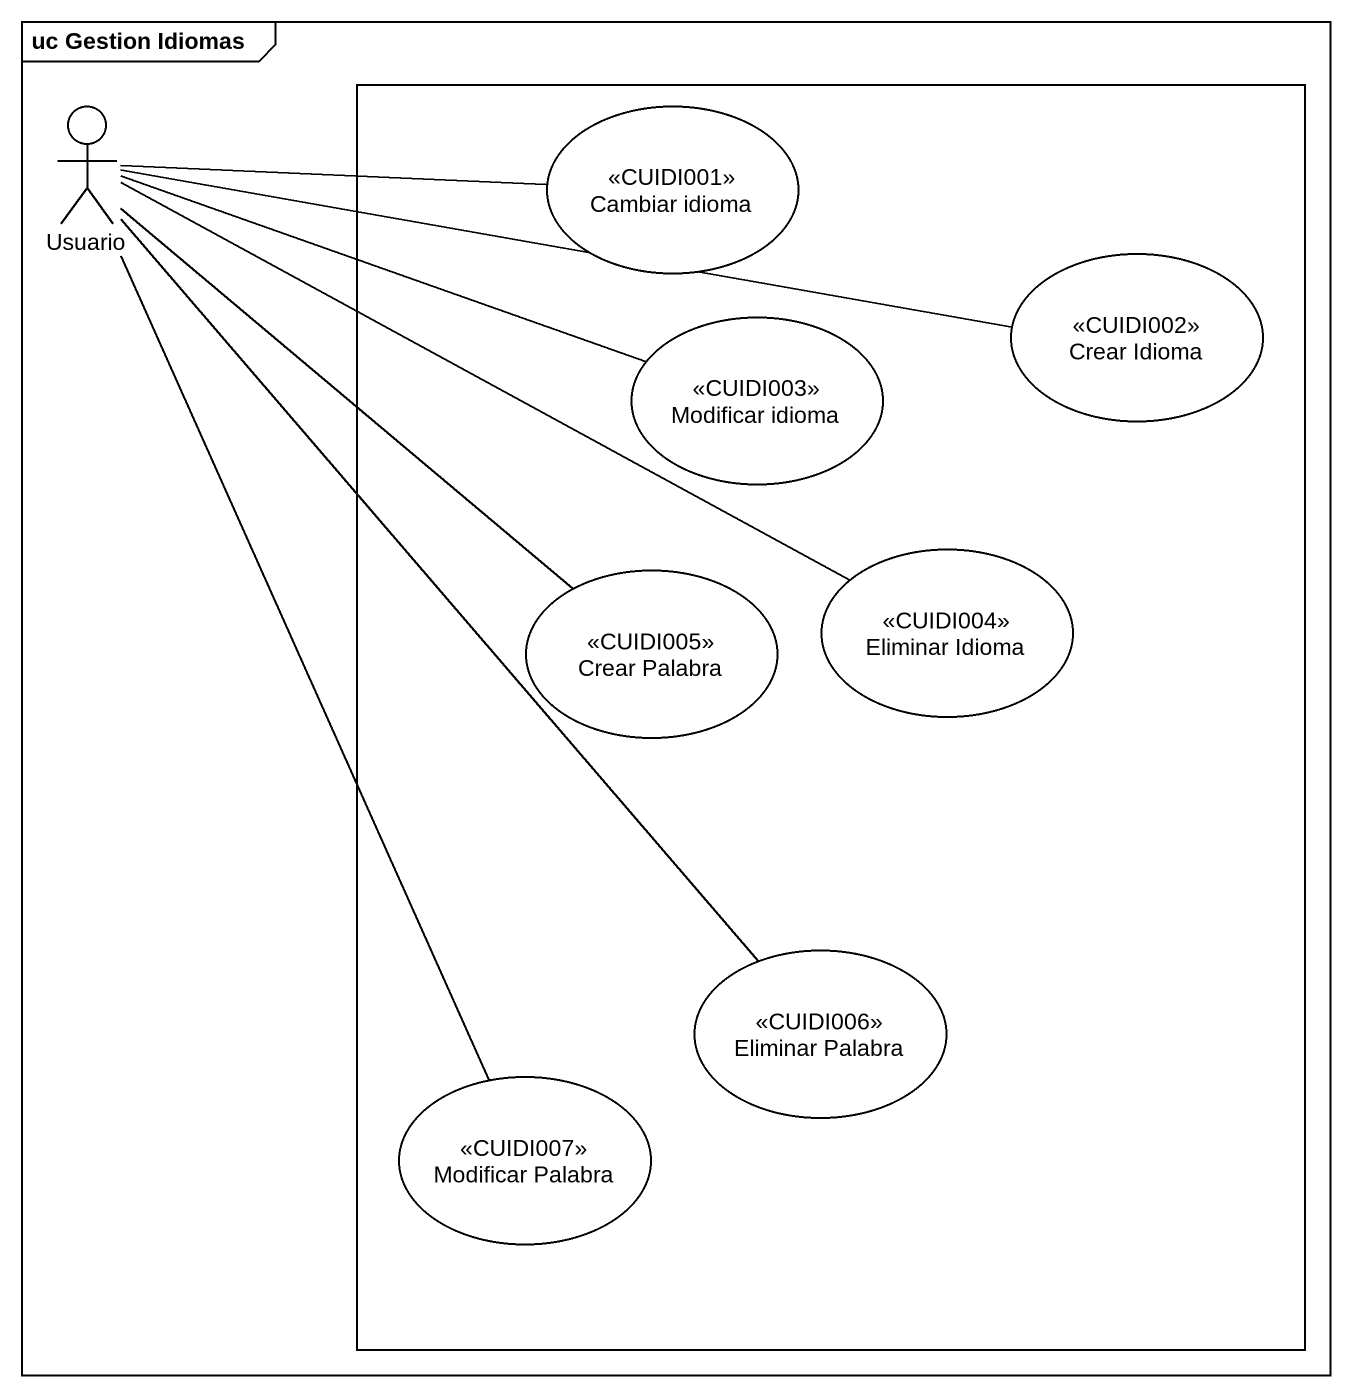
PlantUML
@startuml
mainframe uc Gestion Idiomas
actor Usuario
rectangle " " as rectangle1 {
  usecase "Cambiar idioma" as Cambiar_idioma <<CUIDI001>>
  usecase "Crear Idioma" as Crear_Idioma <<CUIDI002>>
  usecase "Modificar idioma" as Modificar_idioma <<CUIDI003>>
  usecase "Eliminar Idioma" as Eliminar_Idioma <<CUIDI004>>
  usecase "Crear Palabra" as Crear_Palabra <<CUIDI005>>
  usecase "Eliminar Palabra" as Eliminar_Palabra <<CUIDI006>>
  usecase "Modificar Palabra" as Modificar_Palabra <<CUIDI007>>
}
Usuario -right- Cambiar_idioma
Usuario -right- Crear_Idioma
Usuario -right- Modificar_idioma
Usuario -right- Eliminar_Idioma
Usuario -- Crear_Palabra
Usuario -- Eliminar_Palabra
Usuario -- Modificar_Palabra
@enduml
